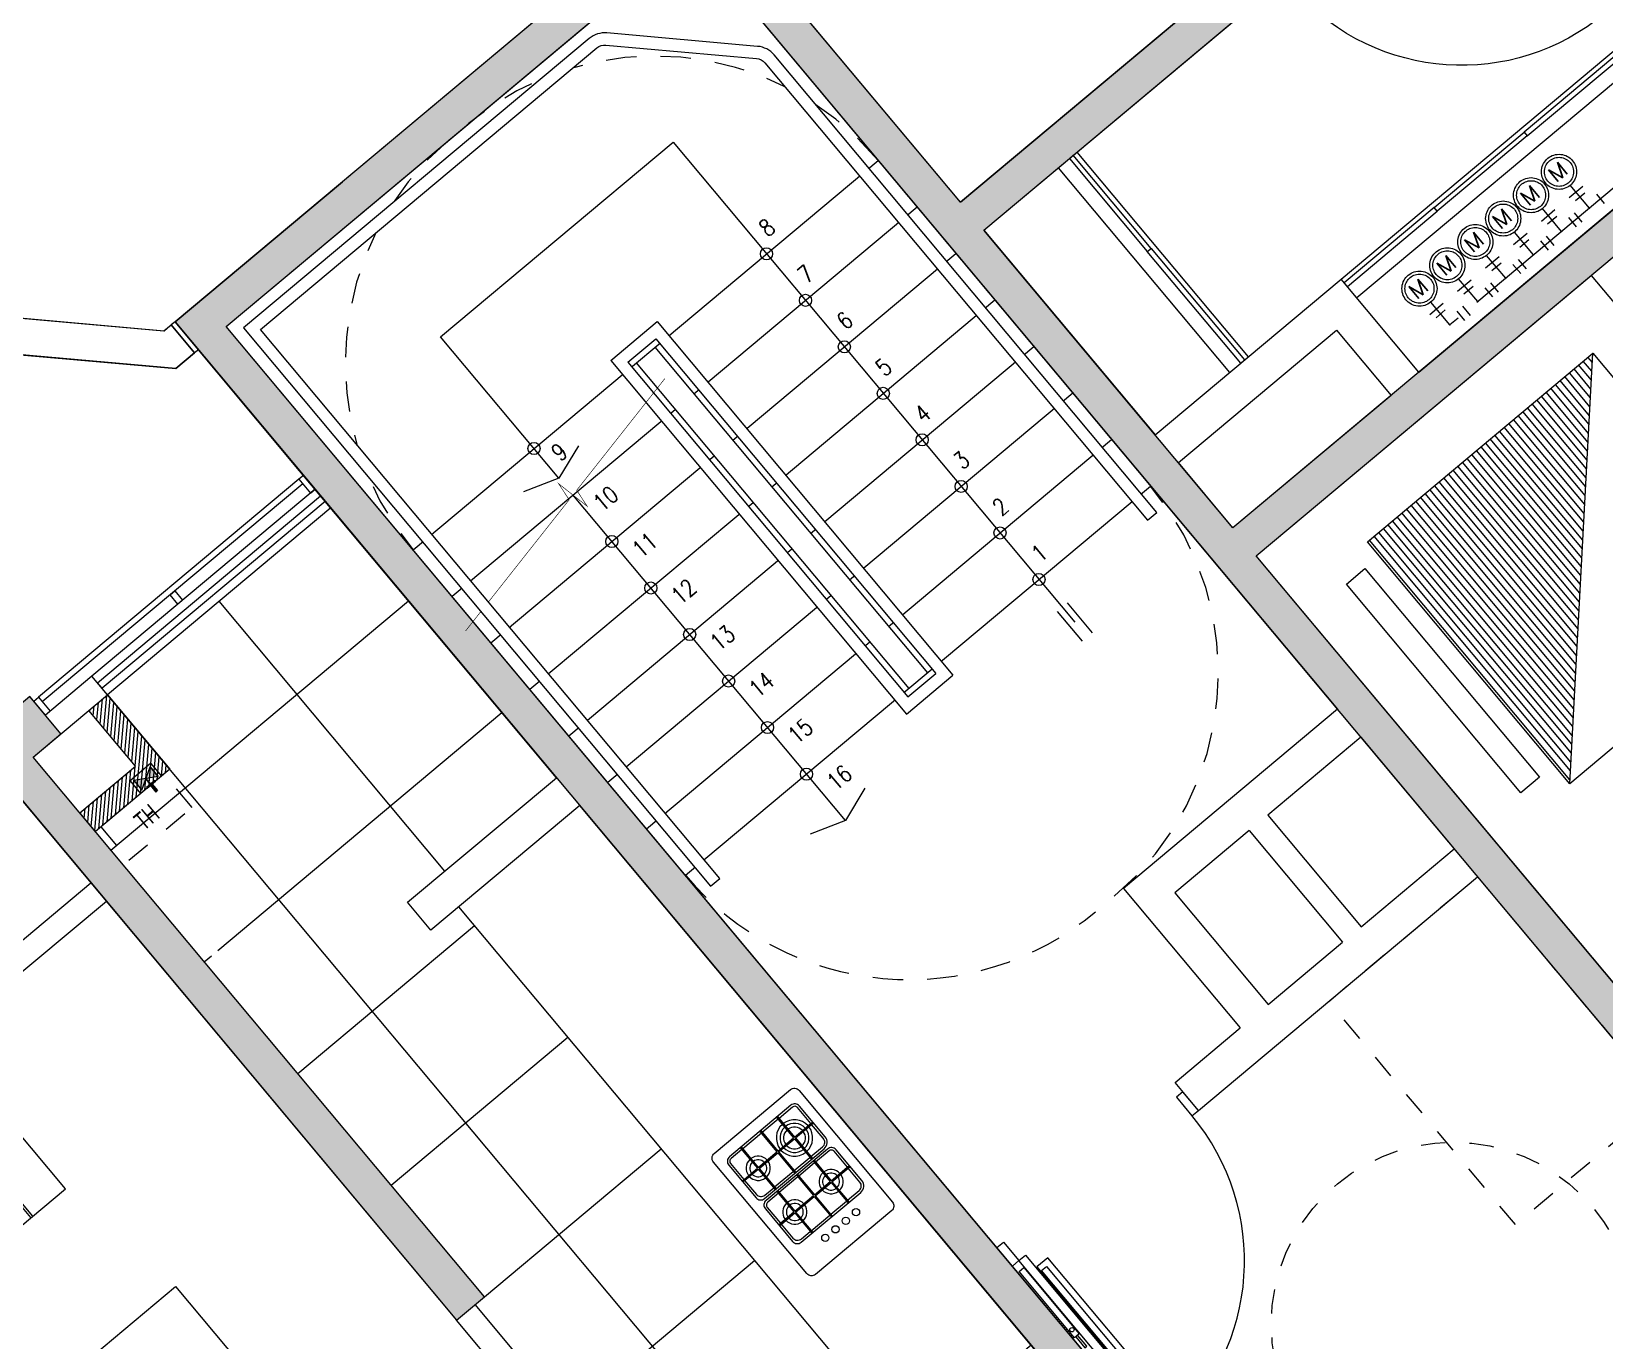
# Model space of a CAD drawing. Header units: millimetres. Extents: x 2471 to 2909, y 1327 to 1568.
# Drawn here: x 2638.73 to 2645.22, y 1362.33 to 1367.72 of the extents above; entities that cross this region are included whole.
import ezdxf
from ezdxf.enums import TextEntityAlignment as Align

# ---------------------------------------------------------------- set-up
doc = ezdxf.new("R2010")
doc.units = ezdxf.units.MM
doc.set_wipeout_variables(frame=1)
for name, pattern in [('AF', [0.95, 0.75, -0.1, 0, -0.1]), ('CONTINUA', [0]), ('HIDDEN', [0.375, 0.25, -0.125]), ('HIDDEN2', [0.1875, 0.125, -0.0625])]:
    doc.linetypes.add(name, pattern=pattern)
doc.layers.get('0').update_dxf_attribs({"color": 251, "lineweight": 9})
for name, color, linetype, lineweight in [('A-BARANDAS', 251, 'Continuous', 13), ('A-LINEAS', 251, 'Continuous', 13), ('A-MOBILIARIO', 251, 'Continuous', 13), ('A-MURO BAJO', 251, 'Continuous', 13), ('A-MUROS', 251, 'Continuous', 13), ('A-PLACAS', 251, 'Continuous', 13), ('A-PROYECCIONES', 251, 'HIDDEN', 13), ('A-PUERTAS', 251, 'Continuous', 13), ('A_50_TextoIndicaciones', 251, 'Continuous', 13), ('ACCESORIOS', 251, 'Continuous', 13), ('AF', 251, 'AF', 13), ('CELOSIA', 251, 'Continuous', 13), ('DLP_EQUIPAMIENTO', 251, 'Continuous', 13), ('FLECHITAS', 251, 'Continuous', 13), ('Gas', 251, 'G_Larga', 13), ('HATCH', 251, 'Continuous', 13), ('XREF_PAISAJISMO_200612$0$A-MURO BAJO', 251, 'Continuous', 13)]:
    doc.layers.add(name, color=color, linetype=linetype, lineweight=lineweight)
doc.styles.add('AREAS', font='ARIALN.TTF', dxfattribs={"width": 0.8})
doc.styles.add('ROMANS', font='romans.shx', dxfattribs={"width": 0.8})
doc.styles.get("Standard").update_dxf_attribs({"font": 'arial.ttf'})
doc.linetypes.add('G_Larga', pattern='A,2,-0.01,["G",Standard,S=0.1,R=0,X=0,Y=-0.05],-0.1', length=2.11)

# ---------------------------------------------------------------- blocks, each defined once
blk = doc.blocks.new('A-COMUN_PISO-1')
at = {"layer": 'A-MUROS', "color": 2}
for p, q in [((-15.4445, 17.5), (-16.9945, 19.05)), ((-17.0566, 18.9), (-15.5066, 17.35)), ((-15.4056, 17.5), (-15.4445, 17.5)), ((-15.4056, 17.35), (-15.4056, 17.5)), ((-15.5066, 17.35), (-15.4056, 17.35))]:
    blk.add_line(p, q, dxfattribs=at)
at = {"layer": 'A-MUROS', "color": 4}
for p, q in [((-15.3856, 17.5), (-15.4056, 17.5)), ((-15.3856, 17.35), (-15.4056, 17.35))]:
    blk.add_line(p, q, dxfattribs=at)
blk = doc.blocks.new('A$Cda3111fd')
at = {"layer": 'XREF_PAISAJISMO_200612$0$A-MURO BAJO', "elevation": 0}
blk.add_lwpolyline([(44.8405, 0.0963), (44.7255, 0), (44.2087, 0.6175), (45.6534, 5.9012), (50.632, 10.0678), (52.8155, 9.8739), (52.8454, 9.8989), (52.9416, 9.7839), (52.8641, 9.719), (50.6807, 9.9129), (45.7857, 5.8164), (44.3741, 0.6536)], close=True, dxfattribs=at)
blk = doc.blocks.new('ESTRUCTURAS_PISO-1')
at = {"layer": 'HATCH'}
h = blk.add_hatch(color=256, dxfattribs=at)
h.dxf.hatch_style = 1
h.paths.add_polyline_path([(0.15, 19.45), (0.15, 14.6), (0, 14.6), (0, 19.45)])
h.paths.add_polyline_path([(0.15, 25.95), (-5.75, 25.95), (-5.75, 24.9), (-5.6, 24.9), (-5.6, 25.8), (0, 25.8), (0, 20.55), (-1.4, 20.55), (-1.4, 20.45), (0, 20.45), (0, 19.5), (1.8, 19.5), (1.8, 20.15), (1.7, 20.15), (1.7, 19.65), (0.15, 19.65)])
h.paths.add_polyline_path([(-2.4, 21.4), (-2.3, 21.4), (-2.3, 23.1), (-5.75, 23.1), (-5.75, 21.8), (-5.65, 21.8), (-5.65, 23), (-2.4, 23)], flags=17)
h.paths.add_polyline_path([(-5.75, 20.45), (-2.3, 20.45), (-2.3, 20.6), (-5.75, 20.6)], flags=17)
h.paths.add_polyline_path([(-6.25, 17.5), (-6.25, 17.75), (-5, 17.75), (-5, 17.5)])
h.paths.add_polyline_path([(1.15, 15.1), (1.05, 15.1), (1.05, 13.1), (0.15, 13.1), (0.15, 13.7), (0, 13.7), (0, 13.025), (0, 12.35), (0.15, 12.35), (0.15, 12.95), (1.05, 12.95), (1.05, 10.95), (1.15, 10.95), (1.15, 12.95), (6.4, 12.95), (6.4, 12.6), (6.55, 12.6), (6.55, 13.025), (6.55, 13.45), (6.4, 13.45), (6.4, 13.1), (1.15, 13.1)])
h.paths.add_polyline_path([(0.15, 6.5), (0.15, 11.45), (0, 11.45), (0, 6.6), (-1.45, 6.6), (-1.45, 7.05), (-4.1, 7.05), (-4.1, 6.9), (-1.6, 6.9), (-1.6, 6.45), (0, 6.45), (0, 1.15), (-0.9, 1.15), (-0.9, 1), (0, 1), (0, 0), (4.6, 0), (4.6, 0.15), (0.15, 0.15), (0.15, 6.35), (1.8, 6.35), (1.8, 6.5)])
h.paths.add_polyline_path([(2.7, 5.55), (6.15, 5.55), (6.15, 5.65), (2.7, 5.65)])
h.paths.add_polyline_path([(2.7, 6.45), (2.8, 6.45), (2.8, 8.15), (6.05, 8.15), (6.05, 6.85), (6.15, 6.85), (6.15, 8.25), (2.7, 8.25)])
h.paths.add_polyline_path([(2.8, 3.05), (6.05, 3.05), (6.05, 4.35), (6.15, 4.35), (6.15, 2.9), (2.7, 2.9), (2.7, 4.75), (2.8, 4.75)])
h.paths.add_polyline_path([(-8.4, 9.4), (-8.4, 9.3), (-6.65, 9.3), (-6.65, 8.4), (-7.25, 8.4), (-7.25, 8.25), (-6.5, 8.25), (-6.5, 15.55), (-4, 15.55), (-4, 8.25), (-1.9, 8.25), (-1.9, 8.4), (-3.85, 8.4), (-3.85, 12.1), (-1.2, 12.1), (-1.2, 12.25), (-3.85, 12.25), (-3.85, 13.85), (-1.2, 13.85), (-1.2, 14), (-3.85, 14), (-3.85, 15.7), (-6.65, 15.7), (-6.65, 9.4)])
h.paths.add_polyline_path([(-10.9, 0.4), (-10.75, 0.4), (-10.75, 3.5), (-10.6, 3.5), (-10.6, 0.2), (-10.9, 0.2)])
h.paths.add_polyline_path([(-6.15, 5.25), (-6.3, 5.25), (-6.3, 6.9), (-11.1, 6.9), (-11.1, 7.05), (-4.75, 7.05), (-4.75, 6.9), (-6.15, 6.9)])
h.paths.add_polyline_path([(-12, 6.9), (-12.6, 6.9), (-12.6, 6), (-10.6, 6), (-10.6, 5.9), (-12.6, 5.9), (-12.6, 0.4), (-12.45, 0.4), (-12.45, 0.2), (-12.6, 0.2), (-12.75, 0.2), (-12.75, 6.9), (-14.95, 6.9), (-14.95, 7.05), (-12.6, 7.05), (-12, 7.05)])
h.paths.add_polyline_path([(-6.2, 4.25), (-7.8, 4.25), (-7.8, 0.8), (-6.6, 0.8), (-6.6, 0.7), (-7.9, 0.7), (-7.9, 4.35), (-6.2, 4.35)])
h.paths.add_polyline_path([(-5.3, 4.35), (-5.3, 0.7), (-5.4, 0.7), (-5.4, 4.35)])
h.paths.add_polyline_path([(-2.8, 4.25), (-4.5, 4.25), (-4.5, 4.35), (-2.7, 4.35), (-2.7, 0.7), (-4.1, 0.7), (-4.1, 0.8), (-2.8, 0.8)])
h.paths.add_polyline_path([(-8.1, 14.9), (-8.4, 14.9), (-8.4, 11.8), (-8.25, 11.8), (-8.25, 14.7), (-8.1, 14.7)])
h.paths.add_polyline_path([(-16.3, 11.05), (-14.6, 11.05), (-14.6, 10.95), (-16.4, 10.95), (-16.4, 14.4), (-15, 14.4), (-15, 14.3), (-16.3, 14.3)])
h.paths.add_polyline_path([(-12.8, 10.05), (-12.8, 8.4), (-8.15, 8.4), (-8.15, 8.25), (-14.35, 8.25), (-14.35, 8.4), (-12.95, 8.4), (-12.95, 10.05)])
h.paths.add_polyline_path([(-13.7, 10.95), (-13.7, 14.4), (-13.8, 14.4), (-13.8, 10.95)])
h.paths.add_polyline_path([(-19.1, 8.4), (-19.1, 13.15), (-18.2, 13.15), (-18.2, 13.3), (-19.25, 13.3), (-19.25, 8.25), (-15, 8.25), (-15, 8.4)])
h.paths.add_polyline_path([(-11.2, 11.05), (-11.2, 14.3), (-12.45, 14.3), (-12.45, 14.4), (-11.1, 14.4), (-11.1, 10.95), (-12.9, 10.95), (-12.9, 11.05)])
h.paths.add_polyline_path([(-19.1, 0.85), (-17.8, 0.85), (-17.8, 0.7), (-19.25, 0.7), (-19.25, 7.05), (-17.65, 7.05), (-17.65, 6.9), (-19.1, 6.9), (-19.1, 4.6), (-16.9, 4.6), (-16.9, 4.5), (-19.1, 4.5)])
h.paths.add_polyline_path([(-16, 0.7), (-15.85, 0.7), (-15.85, 4.5), (-16, 4.5)])
h.paths.add_polyline_path([(-23.7117, 4.695), (-26.8328, 2.5272), (-26.7757, 2.4451), (-23.6547, 4.6128)])
h.paths.add_polyline_path([(-26.5244, 11.8122), (-27.6653, 13.4548), (-27.5421, 13.5404), (-26.4012, 11.8978), (-25.7851, 12.3256), (-25.3573, 11.7096), (-25.4805, 11.6241), (-25.8228, 12.1169), (-26.562, 11.6034), (-25.4211, 9.9608), (-25.5032, 9.9037), (-26.6441, 11.5464), (-30.8739, 8.6085), (-30.6743, 8.321), (-30.7975, 8.2355), (-31.2824, 8.9336), (-31.1592, 9.0192), (-30.9595, 8.7317)])
h.paths.add_polyline_path([(-22.35, 2.3), (-22.95, 2.3), (-22.95, 2.3712), (-23.7733, 3.5565), (-23.1983, 3.9558), (-23.1413, 3.8737), (-23.6341, 3.5314), (-22.8483, 2.4), (-22.25, 2.4), (-22.25, 0.2), (-22.95, 0.2), (-22.95, 0.3), (-22.35, 0.3)])
h.paths.add_polyline_path([(-25.968, 1.5451), (-26.0912, 1.4595), (-25.2164, 0.2), (-24.15, 0.2), (-24.15, 0.35), (-25.1379, 0.35)])
h.paths.add_polyline_path([(-24.2502, 5.295), (-25.22, 6.6912), (-28.1768, 4.6376), (-27.4352, 3.5699), (-27.5173, 3.5128), (-28.316, 4.6627), (-25.1949, 6.8304), (-24.1681, 5.352)])
h.paths.add_polyline_path([(-19.4, 0.7), (-20.45, 0.7), (-20.45, 0.85), (-19.55, 0.85), (-19.55, 6.9), (-20.8, 6.9), (-20.8, 7.05), (-19.4, 7.05)])
h.paths.add_polyline_path([(-24.9671, 10.8849), (-23.1416, 8.2566), (-24.4558, 7.3438), (-24.3987, 7.2617), (-23.2488, 8.0604), (-22.4428, 6.9), (-21.2, 6.9), (-21.2, 7.05), (-22.3644, 7.05), (-23.0971, 8.1049), (-22.9328, 8.219), (-24.8439, 10.9704)])
h.paths.add_polyline_path([(-29.6365, 12.0857), (-29.5509, 11.9625), (-32.0149, 10.2512), (-31.9293, 10.128), (-32.1346, 9.9854), (-32.3058, 10.2318)])
h.paths.add_polyline_path([(-36.7796, 20.0913), (-32.9194, 22.7724), (-33.0049, 22.8956), (-36.9884, 20.1289), (-36.3894, 19.2665), (-36.2662, 19.3521)])
h.paths.add_polyline_path([(-33.4575, 18.9895), (-32.4877, 17.5933), (-32.4056, 17.6503), (-33.4324, 19.1287), (-36.4303, 17.0465), (-35.6316, 15.8967), (-35.5495, 15.9537), (-36.2911, 17.0214)])
h.paths.add_polyline_path([(-31.9492, 16.9933), (-34.9471, 14.9111), (-34.89, 14.8289), (-31.8922, 16.9111)])
h.paths.add_polyline_path([(-33.4103, 12.8737), (-34.1233, 13.9004), (-34.2055, 13.8434), (-33.4354, 12.7346), (-30.4375, 14.8167), (-31.4358, 16.2541), (-31.518, 16.197), (-30.5767, 14.8418)])
h.paths.add_polyline_path([(-26.3945, 13.7287), (-26.5177, 13.6432), (-29.2559, 17.5855), (-29.1327, 17.6711)])
h.paths.add_polyline_path([(6.4, 14.95), (3.55, 14.95), (3.55, 15.1), (6.65, 15.1), (6.65, 14.8), (6.4, 14.8)])
h.paths.add_polyline_path([(2.7, 20.4), (6.15, 20.4), (6.15, 20.5), (2.7, 20.5)])
h.paths.add_polyline_path([(6.15, 17.8), (6.15, 19.2), (6.05, 19.2), (6.05, 17.9), (2.8, 17.9), (2.8, 19.6), (2.7, 19.6), (2.7, 17.8)])
h.paths.add_polyline_path([(5.05, 25.95), (0.2, 25.95), (0.2, 25.8), (4.9, 25.8), (4.9, 24.9), (5.05, 24.9)])
h.paths.add_polyline_path([(2.7, 23.1), (2.7, 21.3), (2.8, 21.3), (2.8, 23), (6.05, 23), (6.05, 21.7), (6.15, 21.7), (6.15, 23.1)])
h.paths.add_polyline_path([(-23.7523, 12.6418), (-22.0124, 10.1367), (-22.5463, 9.7659), (-22.6318, 9.8892), (-22.2212, 10.1744), (-23.8755, 12.5562), (-24.2862, 12.271), (-25.7123, 14.3243), (-25.5891, 14.4099), (-24.2485, 12.4797), (-23.2219, 13.1928), (-24.5054, 15.0408), (-24.9161, 14.7556), (-24.9731, 14.8377), (-24.4393, 15.2085), (-23.0987, 13.2784), (-18.7867, 16.2733), (-18.8723, 16.3965), (-18.708, 16.5106), (-18.5369, 16.2642)])
h.paths.add_polyline_path([(-20.0417, 18.0802), (-19.9562, 17.957), (-19.7919, 18.0711), (-19.963, 18.3175), (-22.4681, 16.5776), (-22.3825, 16.4544)])
h.paths.add_polyline_path([(-29.1612, 17.7122), (-30.6396, 16.6853), (-30.7252, 16.8085), (-29.37, 17.7498), (-32.9639, 22.9242), (-27.5431, 26.6892), (-26.8015, 25.6215), (-26.9247, 25.5359), (-27.5807, 26.4804), (-32.7551, 22.8865), (-29.8457, 18.6978), (-28.4906, 19.639), (-28.4335, 19.5569), (-29.7887, 18.6156)])
h.paths.add_polyline_path([(-27.4947, 19.7828), (-27.4376, 19.7007), (-24.5219, 21.7258), (-24.579, 21.808)])
h.paths.add_polyline_path([(-27.8689, 20.4969), (-27.951, 20.4399), (-28.9779, 21.9183), (-25.7747, 24.1431), (-25.7176, 24.0609), (-26.0051, 23.8613), (-25.2635, 22.7936), (-25.3456, 22.7365), (-26.0872, 23.8042), (-28.8387, 21.8932)])
h.paths.add_polyline_path([(-26.9812, 19.0436), (-26.0115, 17.6474), (-23.0958, 19.6725), (-23.8374, 20.7402), (-23.9195, 20.6832), (-23.2349, 19.6976), (-25.9864, 17.7866), (-26.8991, 19.1007)])
h.paths.add_polyline_path([(6.4, 11.25), (6.4, 11.1), (3.55, 11.1), (3.55, 10.95), (6.65, 10.95), (6.65, 11.25)])
edge = h.paths.add_edge_path()
edge.add_line((-29.9383, 6.8232), (-27.4744, 8.5346))
edge.add_line((-27.4744, 8.5346), (-27.5599, 8.6578))
edge.add_line((-27.5599, 8.6578), (-29.8186, 7.089))
edge.add_line((-29.8186, 7.089), (-29.9041, 7.2122))
edge.add_line((-29.9041, 7.2122), (-30.1095, 7.0696))
edge.add_line((-30.1095, 7.0696), (-29.9383, 6.8232))
edge = h.paths.add_edge_path(flags=17)
edge.add_line((-6.65, 15.7), (-6.25, 15.7))
h.paths.add_polyline_path([(-1.45, 15.4), (-1.45, 16.25), (-1.2, 16.25), (-1.2, 15.4)])
h.paths.add_polyline_path([(-2.6, 17.5), (-2.6, 17.75), (-1.5, 17.75), (-1.5, 17.5)])
h.paths.add_polyline_path([(-17.35, 7.05), (-15.85, 7.05), (-15.85, 6.9), (-17.35, 6.9)])
at = {"layer": 'A-PLACAS'}
blk.add_line((-6.65, 15.7, 0), (-6.25, 15.7, 0), dxfattribs=at)
at = {"layer": 'A-PLACAS', "elevation": 0}
for points in [[(-8.4, 9.4), (-8.4, 9.3), (-6.65, 9.3), (-6.65, 8.4), (-7.25, 8.4), (-7.25, 8.25), (-6.5, 8.25), (-6.5, 15.55), (-4, 15.55), (-4, 8.25), (-1.9, 8.25), (-1.9, 8.4), (-3.85, 8.4), (-3.85, 12.1), (-1.2, 12.1), (-1.2, 12.25), (-3.85, 12.25), (-3.85, 13.85), (-1.2, 13.85), (-1.2, 14), (-3.85, 14), (-3.85, 15.7), (-6.65, 15.7), (-6.65, 9.4)], [(-8.1, 14.9), (-8.4, 14.9), (-8.4, 11.8), (-8.25, 11.8), (-8.25, 14.7), (-8.1, 14.7)]]:
    blk.add_lwpolyline(points, close=True, dxfattribs=at)
blk = doc.blocks.new('teeagua')
at = {"layer": 'ACCESORIOS', "ltscale": 10}
for p, q in [((-0.0598, -0.0252), (-0.0598, 0.0247)), ((0.0252, 0.0598), (-0.0247, 0.0598)), ((0.0598, -0.0252), (0.0598, 0.0247))]:
    blk.add_line(p, q, dxfattribs=at)
at = {"layer": 'ACCESORIOS'}
blk.add_point((0, 0), dxfattribs=at)
blk = doc.blocks.new('A$C413A4D4B')
at = {"layer": 'A-PUERTAS'}
for p, q in [((0.038, 0.0762), (0.038, 0.9962)), ((0.038, 0.9962), (0.073, 0.9962)), ((0.073, 0.9962), (0.073, 0.0762)), ((0.038, 0.0762), (0.073, 0.0762))]:
    blk.add_line(p, q, dxfattribs=at)
at = {"layer": 'A-PUERTAS', "linetype": 'Continuous'}
for p, q in [((0, 0), (0, 0.0762)), ((0, 0.0762), (0.028, 0.0762)), ((0.028, 0.0762), (0.028, 0.0382)), ((1, 0.0762), (0.972, 0.0762)), ((0.972, 0.0762), (0.972, 0.0382)), ((1, 0), (1, 0.0762)), ((0, 0), (0.038, 0)), ((0.028, 0.0382), (0.038, 0.0382)), ((0.038, 0.0382), (0.038, 0)), ((0.962, 0.0382), (0.962, 0)), ((0.972, 0.0382), (0.962, 0.0382)), ((1, 0), (0.962, 0))]:
    blk.add_line(p, q, dxfattribs=at)
at = {"layer": 'A-PUERTAS', "color": 7, "linetype": 'Continuous'}
blk.add_arc((0.038, 0.0762), 0.92, 0, 87.81974, dxfattribs=at)
blk = doc.blocks.new('ASCENSOR_01')
h = blk.add_hatch()
h.set_pattern_fill('_U', color=256, scale=0.025, angle=450, style=0, pattern_type=0)
h.set_pattern_definition([(90, (1.21241, -1e-07), (-0.025, -4e-11), [])])
edge = h.paths.add_edge_path()
edge.add_line((1.2124, 1.3), (0, 0))
edge.add_line((0, 0), (1.2124, 0))
edge.add_line((1.2124, 0), (1.2124, 1.3))
at = {"layer": 'A-LINEAS', "color": 4}
blk.add_line((1.2124, 1.3, -0.0349), (0, 0), dxfattribs=at)
for points in [[(0, 0), (0, 1.3), (1.2124, 1.3), (1.2124, 0)], [(1.2904, 0.0781), (1.2904, 1.1996), (1.3907, 1.1996), (1.3907, 0.0781)]]:
    blk.add_lwpolyline(points, close=True, dxfattribs=at)
blk = doc.blocks.new('PUERTABARRA')
at = {"layer": 'A-PUERTAS'}
for points in [[(-0.05, 0), (0.05, 0), (0.05, -0.035), (-0.05, -0.035)], [(-0.98, -0.035), (-0.05, -0.035), (-0.05, -0.07), (-0.98, -0.07)], [(-0.05, -1), (0.05, -1), (0.05, -0.965), (-0.05, -0.965)]]:
    blk.add_lwpolyline(points, close=True, dxfattribs=at)
at = {"layer": 'FLECHITAS'}
for points in [[(-0.5002, -0.0233), (-0.441, -0.0233), (-0.441, -0.0131), (-0.5002, -0.0131)], [(-0.0845, -0.0327), (-0.4406, -0.0327), (-0.4406, -0.0066), (-0.0845, -0.0066)], [(-0.8851, -0.134), (-0.117, -0.134), (-0.117, -0.0756), (-0.8851, -0.0756)], [(-0.1413, -0.1072), (-0.8584, -0.1072), (-0.8584, -0.0805), (-0.1413, -0.0805)]]:
    blk.add_lwpolyline(points, close=True, dxfattribs=at)
blk.add_circle((-0.4086, -0.0197), 0.0089, dxfattribs=at)
blk.add_arc((-0.0496, -0.0339), 0.9311, 182.22243, 270.0538, dxfattribs=at)
blk = doc.blocks.new('A$C22310A6C')
blk.add_wipeout([(0.0073, 0.4527), (0.0103, 0.4552), (0.0146, 0.4577), (0.022, 0.4598), (0.0299, 0.46), (0.625, 0.46), (0.6347, 0.458), (0.6427, 0.4527), (0.6427, 0.4527), (0.6464, 0.4478), (0.6484, 0.4437), (0.65, 0.4388), (0.65, 0.025), (0.6498, 0.0222), (0.6496, 0.0203), (0.6493, 0.019), (0.6488, 0.0173), (0.6484, 0.0163), (0.6481, 0.0153), (0.6475, 0.0141), (0.6466, 0.0125), (0.6462, 0.0117), (0.6456, 0.0109), (0.6449, 0.0099), (0.6435, 0.0082), (0.6427, 0.0073), (0.6415, 0.0062), (0.6402, 0.0051), (0.6392, 0.0044), (0.6377, 0.0035), (0.6361, 0.0026), (0.6343, 0.0018), (0.6288, 0.0003), (0.625, 0), (0.025, 0), (0.022, 0.0002), (0.0189, 0.0007), (0.0168, 0.0014), (0.0146, 0.0023), (0.0134, 0.0029), (0.0117, 0.0038), (0.0095, 0.0054), (0.0073, 0.0073), (0.0062, 0.0085), (0.0046, 0.0105), (0.0027, 0.0136), (0.0013, 0.0169), (0.0007, 0.0189), (0, 0.0242), (0, 0.0271), (0, 0.435), (0.0005, 0.4398), (0.0022, 0.4452), (0.0038, 0.4482), (0.0051, 0.4502)])
at = {"lineweight": 5}
for points in [[(0.625, 0), (0.025, 0, -0.414214), (0, 0.025), (0, 0.435, -0.414214), (0.025, 0.46), (0.625, 0.46, -0.414214), (0.65, 0.435), (0.65, 0.025, -0.414214)], [(0.1743, 0.04), (0.3393, 0.04, 0.414214), (0.3643, 0.065), (0.3643, 0.395, 0.414214), (0.3393, 0.42), (0.1643, 0.42, 0.414214), (0.1393, 0.395), (0.1393, 0.075, 0.414214)], [(0.4093, 0.04), (0.5743, 0.04, 0.414214), (0.5993, 0.065), (0.5993, 0.395, 0.414214), (0.5743, 0.42), (0.3993, 0.42, 0.414214), (0.3743, 0.395), (0.3743, 0.075, 0.414214)]]:
    blk.add_lwpolyline(points, format="xyb", close=True, dxfattribs=at)
for points in [[(0.2493, 0.41), (0.1743, 0.41, 0.414214), (0.1493, 0.385), (0.1493, 0.3375)], [(0.3543, 0.3375), (0.3543, 0.395, 0.414214), (0.3393, 0.41), (0.2543, 0.41)], [(0.4843, 0.41), (0.4093, 0.41, 0.414214), (0.3843, 0.385), (0.3843, 0.3375)], [(0.5893, 0.3375), (0.5893, 0.395, 0.414214), (0.5743, 0.41), (0.4893, 0.41)], [(0.1493, 0.1375), (0.1493, 0.075, 0.414214), (0.1743, 0.05), (0.2493, 0.05)], [(0.2543, 0.05), (0.3393, 0.05, 0.414214), (0.3543, 0.065), (0.3543, 0.1375)], [(0.3843, 0.1375), (0.3843, 0.075, 0.414214), (0.4093, 0.05), (0.4843, 0.05)], [(0.4893, 0.05), (0.5743, 0.05, 0.414214), (0.5893, 0.065), (0.5893, 0.1375)]]:
    blk.add_lwpolyline(points, format="xyb", dxfattribs=at)
for points in [[(0.2493, 0.41), (0.1743, 0.41)], [(0.2493, 0.42), (0.2493, 0.3375)], [(0.2543, 0.42), (0.2543, 0.3375)], [(0.4843, 0.41), (0.4093, 0.41)], [(0.4843, 0.42), (0.4843, 0.3375)], [(0.4893, 0.42), (0.4893, 0.3375)], [(0.2493, 0.3375), (0.1393, 0.3375)], [(0.2493, 0.3325), (0.1393, 0.3325)], [(0.1493, 0.3325), (0.1493, 0.2325)], [(0.2493, 0.3325), (0.2493, 0.2325)], [(0.3643, 0.3375), (0.2543, 0.3375)], [(0.2543, 0.3325), (0.2543, 0.2325)], [(0.3643, 0.3325), (0.2543, 0.3325)], [(0.3543, 0.2325), (0.3543, 0.3325)], [(0.4843, 0.3375), (0.3743, 0.3375)], [(0.4843, 0.3325), (0.3743, 0.3325)], [(0.3843, 0.3325), (0.3843, 0.2325)], [(0.4843, 0.3325), (0.4843, 0.2325)], [(0.5993, 0.3375), (0.4893, 0.3375)], [(0.4893, 0.3325), (0.4893, 0.2325)], [(0.5993, 0.3325), (0.4893, 0.3325)], [(0.5893, 0.2325), (0.5893, 0.3325)], [(0.2493, 0.2325), (0.1393, 0.2325)], [(0.2493, 0.2275), (0.1393, 0.2275)], [(0.1493, 0.2275), (0.1493, 0.1425)], [(0.2493, 0.2275), (0.2493, 0.1425)], [(0.3643, 0.2325), (0.2543, 0.2325)], [(0.2543, 0.2275), (0.2543, 0.1425)], [(0.3643, 0.2275), (0.2543, 0.2275)], [(0.3543, 0.1425), (0.3543, 0.2275)], [(0.4843, 0.2325), (0.3743, 0.2325)], [(0.4843, 0.2275), (0.3743, 0.2275)], [(0.3843, 0.2275), (0.3843, 0.1425)], [(0.4843, 0.2275), (0.4843, 0.1425)], [(0.5993, 0.2325), (0.4893, 0.2325)], [(0.4893, 0.2275), (0.4893, 0.1425)], [(0.5993, 0.2275), (0.4893, 0.2275)], [(0.5893, 0.1425), (0.5893, 0.2275)], [(0.2493, 0.1425), (0.1393, 0.1425)], [(0.2493, 0.1375), (0.1393, 0.1375)], [(0.2493, 0.1375), (0.2493, 0.1275)], [(0.2493, 0.1375), (0.2493, 0.04)], [(0.3643, 0.1425), (0.2543, 0.1425)], [(0.2543, 0.1375), (0.2543, 0.1275)], [(0.2543, 0.1375), (0.2543, 0.04)], [(0.3643, 0.1375), (0.2543, 0.1375)], [(0.4843, 0.1425), (0.3743, 0.1425)], [(0.4843, 0.1375), (0.3743, 0.1375)], [(0.4843, 0.1375), (0.4843, 0.1275)], [(0.4843, 0.1375), (0.4843, 0.04)], [(0.5993, 0.1425), (0.4893, 0.1425)], [(0.4893, 0.1375), (0.4893, 0.1275)], [(0.4893, 0.1375), (0.4893, 0.04)], [(0.5993, 0.1375), (0.4893, 0.1375)]]:
    blk.add_lwpolyline(points, dxfattribs=at)
for centre in [(0.0892, 0.3071), (0.0892, 0.2521), (0.0892, 0.1971), (0.0892, 0.1421)]:
    blk.add_circle(centre, 0.015, dxfattribs=at)
for centre, radius, start, end in [((0.2518, 0.335), 0.05, 92.86598, 177.13402), ((0.2518, 0.335), 0.05, 182.86598, 267.13402), ((0.2518, 0.335), 0.035, 94.09604, 175.90396), ((0.2518, 0.335), 0.035, 184.09604, 265.90396), ((0.2518, 0.335), 0.05, 2.86598, 87.13402), ((0.2518, 0.335), 0.035, 4.09604, 85.90396), ((0.2518, 0.335), 0.05, 272.86598, 357.13402), ((0.2518, 0.335), 0.035, 274.09604, 355.90396), ((0.4868, 0.335), 0.05, 92.86598, 177.13402), ((0.4868, 0.335), 0.05, 182.86598, 267.13402), ((0.4868, 0.335), 0.035, 94.09604, 175.90396), ((0.4868, 0.335), 0.035, 184.09604, 265.90396), ((0.4868, 0.335), 0.05, 2.86598, 87.13402), ((0.4868, 0.335), 0.035, 4.09604, 85.90396), ((0.4868, 0.335), 0.05, 272.86598, 357.13402), ((0.4868, 0.335), 0.035, 274.09604, 355.90396), ((0.4868, 0.14), 0.075, 91.91021, 178.08979), ((0.4868, 0.14), 0.06, 92.38802, 177.61198), ((0.4868, 0.14), 0.075, 1.91021, 88.08979), ((0.4868, 0.14), 0.06, 2.38802, 87.61198), ((0.2518, 0.14), 0.05, 92.86598, 177.13402), ((0.2518, 0.14), 0.05, 182.86598, 267.13402), ((0.2518, 0.14), 0.035, 94.09604, 175.90396), ((0.2518, 0.14), 0.035, 184.09604, 265.90396), ((0.2518, 0.14), 0.05, 2.86598, 87.13402), ((0.2518, 0.14), 0.035, 4.09604, 85.90396), ((0.2518, 0.14), 0.05, 272.86598, 357.13402), ((0.2518, 0.14), 0.035, 274.09604, 355.90396), ((0.4868, 0.14), 0.075, 181.91021, 268.08979), ((0.4868, 0.14), 0.06, 182.38802, 267.61198), ((0.4868, 0.14), 0.045, 93.18474, 176.81526), ((0.4868, 0.14), 0.045, 183.18474, 266.81526), ((0.4868, 0.14), 0.045, 3.18474, 86.81526), ((0.4868, 0.14), 0.075, 271.91021, 358.08979), ((0.4868, 0.14), 0.06, 272.38802, 357.61198), ((0.4868, 0.14), 0.045, 273.18474, 356.81526)]:
    blk.add_arc(centre, radius, start, end, dxfattribs=at)
blk = doc.blocks.new('TERMA_SOLE-10L')
at = {"layer": 'DLP_EQUIPAMIENTO', "color": 2, "linetype": 'HIDDEN2', "ltscale": 0.3}
blk.add_lwpolyline([(-0.17, 0), (-0.17, -0.18), (0.17, -0.18), (0.17, 0)], close=True, dxfattribs=at)
at = {"layer": 'A_50_TextoIndicaciones', "style": 'AREAS', "width": 0.8}
blk.add_text('TH', height=0.07528, dxfattribs=at).set_placement((0, -0.09, 0), align=Align.MIDDLE_CENTER)
blk = doc.blocks.new('A$C2A08204E')
for p, q in [((0, 0), (0, 1.76)), ((0, 1.76), (2.575, 1.76)), ((2.575, 1.76), (2.575, 1.01)), ((0.175, 0.175), (0.175, 1.585)), ((0.175, 1.585), (2.4, 1.585)), ((0.185, 1.575), (0.75, 1.575)), ((0.185, 1.01), (0.185, 1.575)), ((0.75, 1.01), (0.75, 1.575)), ((0.76, 1.575), (1.565, 1.575)), ((0.76, 1.01), (0.76, 1.575)), ((1.565, 1.575), (1.565, 1.01)), ((1.585, 1.575), (2.39, 1.575)), ((1.585, 1.01), (1.585, 1.575)), ((2.39, 1.575), (2.39, 1.01)), ((2.4, 1.01), (2.4, 1.585)), ((0.185, 1.01), (0.75, 1.01)), ((0.185, 0.185), (0.185, 1)), ((0.75, 1), (0.185, 1)), ((0.75, 1), (0.75, 0)), ((2.575, 1.01), (0.76, 1.01)), ((0.75, 0.175), (0.175, 0.175)), ((0.75, 0.185), (0.185, 0.185)), ((0.75, 0), (0, 0))]:
    blk.add_line(p, q)
blk = doc.blocks.new('A$C63D03590')
at = {"layer": 'Gas', "linetype": 'Continuous', "lineweight": 0, "true_color": 0xa87e00}
for points in [[(0.007, -0.059), (0.007, 0), (-0.008, 0), (-0.008, -0.059)], [(0.073, -0.073), (0.073, -0.157), (-0.073, -0.073), (-0.073, -0.157)], [(0.037, -0.059), (-0.038, -0.059), (-0.038, -0.066), (0.037, -0.066)]]:
    blk.add_hatch(color=44, dxfattribs=at).paths.add_polyline_path(points)
at = {"color": 44, "true_color": 0xa87e00}
for p, q in [((0.007, 0), (-0.008, 0)), ((-0.008, -0.059), (-0.008, 0)), ((0.007, -0.059), (0.007, 0)), ((-0.073, -0.073), (-0.073, -0.157)), ((0.073, -0.073), (-0.073, -0.157)), ((-0.073, -0.073), (0.073, -0.157)), ((-0.038, -0.059), (0.037, -0.059)), ((-0.038, -0.066), (-0.038, -0.059)), ((-0.038, -0.066), (0.037, -0.066)), ((0, -0.115), (0, -0.066)), ((0.037, -0.066), (0.037, -0.059)), ((0.073, -0.157), (0.073, -0.073))]:
    blk.add_line(p, q, dxfattribs=at)
at = {"color": 44, "linetype": 'CONTINUA', "lineweight": 30, "ltscale": 10, "true_color": 0xa87e00}
blk.add_line((0, -0.115), (0, -0.066), dxfattribs=at)
at = {"color": 44, "linetype": 'CONTINUA', "lineweight": 20, "ltscale": 10, "true_color": 0xa87e00}
for points in [[(-0.038, -0.059), (-0.038, -0.066), (0.037, -0.066), (0.037, -0.059), (0.007, -0.059), (0.007, 0), (-0.008, 0), (-0.008, -0.059), (-0.038, -0.059)], [(-0.073, -0.073), (0.073, -0.157), (0.073, -0.073), (-0.073, -0.157), (-0.073, -0.073)]]:
    blk.add_lwpolyline(points, dxfattribs=at)
at = {"color": 44, "linetype": 'CONTINUA', "lineweight": 20, "true_color": 0xa87e00}
blk.add_lwpolyline([(0.037, -0.059), (-0.038, -0.059), (-0.038, -0.066), (0.037, -0.066)], close=True, dxfattribs=at)

msp = doc.modelspace()

# ---------------------------------------------------------------- hatches: boundary and pattern name
at = {"layer": 'HATCH'}
h = msp.add_hatch(dxfattribs=at)
h.set_pattern_fill('ANSI31', color=256, scale=0.005, angle=39.92554)
h.set_pattern_definition([(84.92553827, (-1029.022964, -2781.069137), (-0.01581277935, 0.00140414892), [])])
h.paths.add_polyline_path([(2638.9291, 1364.5026), (2639.1592, 1364.6951), (2638.9666, 1364.9252), (2639.0433, 1364.9894), (2639.3, 1364.6826), (2638.9933, 1364.4259)])

# ---------------------------------------------------------------- linework, layer by layer
at = {"color": 4, "elevation": 0}
for points in [[(2640.9848, 1366.0154), (2640.9044, 1365.8818), (2640.7587, 1365.8262)], [(2642.9583, 1365.3329), (2643.0614, 1365.2097)], [(2642.9999, 1365.3677), (2643.103, 1365.2445)], [(2642.1657, 1364.6044), (2642.0853, 1364.4708), (2641.9396, 1364.4152)]]:
    msp.add_lwpolyline(points, dxfattribs=at)
at = {"elevation": 0}
msp.add_lwpolyline([(2639.1812, 1364.5831), (2639.1362, 1364.6368), (2639.2206, 1364.7074), (2639.2655, 1364.6537)], close=True, dxfattribs=at)
for centre in [(2641.7603, 1366.8068, 0), (2641.9207, 1366.615, 0), (2640.8017, 1366.0045, 0), (2642.723, 1365.6564, 0), (2642.8834, 1365.4647, 0), (2641.9249, 1364.6625, 0)]:
    msp.add_circle(centre, 0.025)
at = {"layer": 'A-BARANDAS', "elevation": 0}
msp.add_lwpolyline([(2641.7915, 1367.6265), (2641.7915, 1367.6265)], dxfattribs=at)
at = {"layer": 'A-MOBILIARIO', "elevation": 0}
msp.add_lwpolyline([(2639.5821, 1361.4631), (2638.9403, 1362.2299), (2639.3237, 1362.5508), (2639.9655, 1361.784)], close=True, dxfattribs=at)
at = {"layer": 'A-MURO BAJO', "color": 4}
for p, q in [((2644.1292, 1366.7029, 0), (2645.2795, 1367.6656, 0)), ((2644.1934, 1366.6262, 0), (2645.3437, 1367.5889, 0)), ((2643.0398, 1367.2256, 0), (2643.7458, 1366.382, 0)), ((2642.9631, 1367.1614, 0), (2643.6691, 1366.3178, 0)), ((2636.904, 1362.4818, 0), (2638.9745, 1364.2146, 0)), ((2639.0387, 1364.1379, 0), (2636.9681, 1362.4051, 0))]:
    msp.add_line(p, q, dxfattribs=at)
at = {"layer": 'A-MURO BAJO'}
for p, q in [((2640.3032, 1365.5874, 0), (2642.2204, 1367.1919, 0)), ((2641.4606, 1366.23, 0), (2642.3809, 1367.0001, 0)), ((2641.6211, 1366.0383, 0), (2642.5413, 1366.8084, 0)), ((2641.7815, 1365.8465, 0), (2642.7018, 1366.6167, 0)), ((2641.942, 1365.6548, 0), (2642.8622, 1366.425, 0)), ((2642.1024, 1365.4631, 0), (2643.0227, 1366.2333, 0)), ((2640.4637, 1365.3957, 0), (2641.3839, 1366.1658, 0)), ((2642.2629, 1365.2714, 0), (2643.1831, 1366.0415, 0)), ((2640.6241, 1365.2039, 0), (2641.5444, 1365.9741, 0)), ((2641.4264, 1364.2453, 0), (2643.3436, 1365.8498, 0)), ((2640.7846, 1365.0122, 0), (2641.7048, 1365.7824, 0)), ((2640.945, 1364.8205, 0), (2641.8653, 1365.5906, 0)), ((2641.1055, 1364.6288, 0), (2642.0257, 1365.3989, 0)), ((2641.2659, 1364.4371, 0), (2642.1862, 1365.2072, 0)), ((2641.4579, 1361.403, 0), (2640.5594, 1362.4766, 0)), ((2641.3812, 1361.3388, 0), (2640.4827, 1362.4124, 0))]:
    msp.add_line(p, q, dxfattribs=at)
at = {"layer": 'A-MURO BAJO', "elevation": 0}
msp.add_lwpolyline([(2642.8516, 1362.3086), (2642.3532, 1361.8914), (2640.492, 1364.1153)], dxfattribs=at)
at = {"layer": 'A-MUROS'}
for p, q in [((2642.6564, 1366.9047, 0), (2644.6886, 1368.6054, 0)), ((2644.4501, 1366.3195, 0), (2645.4854, 1367.1859, 0)), ((2642.6564, 1366.9047, 0), (2643.3623, 1366.0611, 0)), ((2643.3623, 1366.0611, 0), (2644.1292, 1366.7029, 0)), ((2643.7795, 1365.5626, 0), (2645.1599, 1366.7179, 0)), ((2644.4501, 1366.3195, 0), (2644.1292, 1366.7029, 0)), ((2645.1599, 1366.7179, 0), (2645.4487, 1366.3728, 0)), ((2646.1541, 1362.7252, 0), (2643.7795, 1365.5626, 0)), ((2638.9791, 1365.0661, 0), (2638.7874, 1364.9056, 0)), ((2639.0433, 1364.9894, 0), (2638.9791, 1365.0661, 0)), ((2638.7874, 1364.9056, 0), (2638.7232, 1364.9823, 0)), ((2638.7366, 1364.7326, 0), (2639.0433, 1364.9894, 0)), ((2644.1137, 1364.9296, 0), (2643.2318, 1364.1915, 0)), ((2644.21, 1364.8145, 0), (2643.8265, 1364.4936, 0)), ((2644.21, 1364.8145, 0), (2644.5951, 1364.3544, 0)), ((2643.8265, 1364.4936, 0), (2644.2116, 1364.0335, 0)), ((2643.7499, 1364.4295, 0), (2643.4431, 1364.1727, 0)), ((2643.7499, 1364.4295, 0), (2644.1349, 1363.9693, 0)), ((2644.2116, 1364.0335, 0), (2644.5951, 1364.3544, 0)), ((2643.541, 1363.2767, 0), (2644.6913, 1364.2394, 0)), ((2644.6913, 1364.2394, 0), (2645.8145, 1362.8973, 0)), ((2643.2318, 1364.1915, 0), (2643.7132, 1363.6163, 0)), ((2643.4431, 1364.1727, 0), (2643.8282, 1363.7126, 0)), ((2643.8282, 1363.7126, 0), (2644.1349, 1363.9693, 0)), ((2643.4447, 1363.3917, 0), (2643.7132, 1363.6163, 0)), ((2643.541, 1363.2767, 0), (2643.4447, 1363.3917, 0)), ((2640.4827, 1362.4124, 0), (2640.5978, 1362.5087, 0))]:
    msp.add_line(p, q, dxfattribs=at)
at = {"layer": 'A-MUROS', "elevation": 0}
msp.add_lwpolyline([(2639.8352, 1365.9129), (2639.3218, 1366.5264), (2640.012, 1367.104)], dxfattribs=at)
msp.add_lwpolyline([(2643.4586, 1365.9461), (2644.1104, 1366.4916), (2644.3351, 1366.2232), (2643.6832, 1365.6777)], close=True, dxfattribs=at)
at = {"layer": 'A-MUROS', "color": 3, "elevation": 0}
msp.add_lwpolyline([(2638.9291, 1364.5026), (2639.1592, 1364.6951), (2638.9666, 1364.9252), (2639.0433, 1364.9894), (2639.3, 1364.6826), (2638.9933, 1364.4259)], close=True, dxfattribs=at)
at = {"layer": 'A-PROYECCIONES', "color": 251, "ltscale": 0.25, "elevation": 0}
msp.add_lwpolyline([(2645.4615, 1363.3191), (2644.848, 1362.8057), (2644.0778, 1363.7259), (2644.6913, 1364.2394)], close=True, dxfattribs=at)
at = {"layer": 'A-PROYECCIONES', "color": 251, "ltscale": 0.25}
msp.add_circle((2644.5916, 1362.3955, 0), 0.75, dxfattribs=at)
at = {"layer": 'A-PROYECCIONES', "ltscale": 0.5}
for centre, start, end in [((2641.3002, 1366.4217, 0), 39.92554, 129.92554), ((2641.2235, 1366.3575, 0), 129.92554, 219.92554), ((2642.4233, 1365.0797, 0), 309.92554, 39.92554), ((2642.3466, 1365.0155, 0), 219.92554, 309.92554)]:
    msp.add_arc(centre, 1.2, start, end, dxfattribs=at)
at = {"layer": 'A-PUERTAS', "color": 6, "elevation": 0}
for points in [[(2644.8962, 1367.2926), (2645.3052, 1367.6349), (2645.2924, 1367.6503), (2644.8834, 1367.308)], [(2644.8962, 1367.2926), (2644.5255, 1366.9824), (2644.5127, 1366.9978), (2644.8834, 1367.308)], [(2643.0091, 1367.1999), (2643.33, 1366.8165), (2643.3454, 1366.8293), (2643.0245, 1367.2127)], [(2644.1549, 1366.6722), (2644.5255, 1366.9824), (2644.5127, 1366.9978), (2644.142, 1366.6876)], [(2643.7151, 1366.3563), (2643.33, 1366.8165), (2643.3454, 1366.8293), (2643.7304, 1366.3692)]]:
    msp.add_lwpolyline(points, close=True, dxfattribs=at)
at = {"layer": 'AF'}
for p, q in [((2645.2632, 1367.0873, 0), (2644.5776, 1366.5135, 0)), ((2645.1255, 1367.0836, 0), (2645.0696, 1367.0369, 0)), ((2645.1528, 1366.9949, 0), (2645.0738, 1367.0892, 0)), ((2645.0105, 1366.9874, 0), (2644.9546, 1366.9406, 0)), ((2645.0377, 1366.8986, 0), (2644.9588, 1366.993, 0)), ((2644.8955, 1366.8911, 0), (2644.8396, 1366.8443, 0)), ((2644.9227, 1366.8024, 0), (2644.8438, 1366.8967, 0)), ((2644.7804, 1366.7948, 0), (2644.7245, 1366.7481, 0)), ((2644.8077, 1366.7061, 0), (2644.7287, 1366.8004, 0)), ((2644.6654, 1366.6986, 0), (2644.6095, 1366.6518, 0)), ((2644.6926, 1366.6098, 0), (2644.6137, 1366.7042, 0)), ((2644.5504, 1366.6023, 0), (2644.4945, 1366.5555, 0)), ((2644.5776, 1366.5135, 0), (2644.4987, 1366.6079, 0)), ((2644.5585, 1366.5756, 0), (2644.5203, 1366.5436, 0)), ((2644.6397, 1366.5326, 0), (2644.6077, 1366.5709, 0))]:
    msp.add_line(p, q, dxfattribs=at)
for centre, radius in [((2645.0274, 1367.1447, 0), 0.0723), ((2645.0274, 1367.1447, 0), 0.0598), ((2644.9124, 1367.0484, 0), 0.0723), ((2644.9124, 1367.0484, 0), 0.0598), ((2644.7973, 1366.9522, 0), 0.0723), ((2644.7973, 1366.9522, 0), 0.0598), ((2644.6823, 1366.8559, 0), 0.0723), ((2644.6823, 1366.8559, 0), 0.0598), ((2644.5673, 1366.7596, 0), 0.0723), ((2644.5673, 1366.7596, 0), 0.0598), ((2644.4522, 1366.6634, 0), 0.0723), ((2644.4522, 1366.6634, 0), 0.0598)]:
    msp.add_circle(centre, radius, dxfattribs=at)
msp.add_point((2644.5776, 1366.5135, 0), dxfattribs=at)
at = {"layer": 'CELOSIA', "elevation": 0}
for points in [[(2639.3209, 1365.4173), (2639.353, 1365.3789), (2639.3338, 1365.3629), (2639.3017, 1365.4012)], [(2638.7585, 1364.9792), (2638.8066, 1364.9216), (2638.7874, 1364.9056), (2638.7393, 1364.9631)]]:
    msp.add_lwpolyline(points, close=True, dxfattribs=at)

# ---------------------------------------------------------------- block references
for name, p, rotation in [('ESTRUCTURAS_PISO-1', (2654.4977, 1358.7543, 0), 39.92553829717861), ('ASCENSOR_01', (2645.167, 1366.3978, 0), 219.925713309765), ('TERMA_SOLE-10L', (2639.1467, 1364.5543, 0), 39.92553827205749)]:
    msp.add_blockref(name, p, dxfattribs=dict(rotation=rotation))
at = {"xscale": 0.6023723109924505, "yscale": 0.6023723109924505, "zscale": 0.6023723109924505, "rotation": 219.9255382720575}
msp.add_blockref('A$C63D03590', (2639.2462, 1364.5912, 0), dxfattribs=at)
at = {"layer": 'A-MOBILIARIO', "xscale": -1, "rotation": 129.9255382720576}
msp.add_blockref('A$C2A08204E', (2638.3883, 1363.5284, 0), dxfattribs=at)
at = {"layer": 'A-PUERTAS', "linetype": 'Continuous', "xscale": -1, "rotation": 129.9255382720576}
msp.add_blockref('A$C413A4D4B', (2644.6603, 1368.5817, 0), dxfattribs=at)
at = {"layer": 'A-PUERTAS', "rotation": 129.9253624737647}
msp.add_blockref('PUERTABARRA', (2642.742, 1362.6732, 0), dxfattribs=at)
at = {"layer": 'AF', "rotation": 39.92553827205749}
for p in [(2645.1528, 1366.9949, 0), (2645.0377, 1366.8986, 0), (2644.9227, 1366.8024, 0), (2644.8077, 1366.7061, 0), (2644.6926, 1366.6098, 0)]:
    msp.add_blockref('teeagua', p, dxfattribs=at)

# ---------------------------------------------------------------- texts
at = {"layer": 'A_50_TextoIndicaciones', "linetype": 'ByBlock', "style": 'ROMANS', "text_generation_flag": 6, "width": 0.8}
for s, p in [('8', (2641.766, 1366.8728, 0)), ('7', (2641.9264, 1366.6811, 0)), ('9', (2640.9101, 1365.9479, 0)), ('2', (2642.7286, 1365.7225, 0)), ('1', (2642.8891, 1365.5308, 0)), ('16', (2642.046, 1364.5905, 0))]:
    msp.add_text(s, height=0.07, rotation=219.92552, dxfattribs=at).set_placement(p)
at = {"layer": 'AF', "style": 'ROMANS', "width": 1.1}
for p in [(2645.0153, 1367.0965, 0), (2644.9002, 1367.0002, 0), (2644.7852, 1366.9039, 0), (2644.6702, 1366.8077, 0), (2644.5551, 1366.7114, 0), (2644.4401, 1366.6151, 0)]:
    msp.add_text('M', height=0.064, rotation=39.92562, dxfattribs=at).set_placement(p)

# ---------------------------------------------------------------- next in the draw order: wipeouts: each hides what was drawn before it
msp.add_wipeout([(2642.3372, 1364.9098), (2642.3435, 1364.9803), (2642.4585, 1365.0765), (2641.3033, 1366.4569), (2641.1883, 1366.3607), (2642.3435, 1364.9803), (2642.3372, 1364.9098), (2641.1178, 1366.3669), (2641.3096, 1366.5274), (2642.529, 1365.0703)]).translate(0, 0, 0).dxf.layer = 'A-BARANDAS'

# ---------------------------------------------------------------- next in the draw order: linework, layer by layer
at = {"elevation": 0}
for points in [[(2640.9044, 1365.8818), (2640.4166, 1366.4647), (2641.3752, 1367.2669), (2643.0307, 1365.2888)], [(2642.0853, 1364.4708), (2640.9621, 1365.8129)]]:
    msp.add_lwpolyline(points, dxfattribs=at)
at = {"const_width": 0.0025, "elevation": 0}
msp.add_lwpolyline([(2640.5196, 1365.2526), (2640.9467, 1365.7932), (2640.9033, 1365.8593), (2641.021, 1365.7663), (2640.9777, 1365.8324), (2641.3414, 1366.2929)], dxfattribs=at)
for centre in [(2642.0812, 1366.4233, 0), (2642.2416, 1366.2316, 0), (2642.4021, 1366.0399, 0), (2642.5625, 1365.8482, 0), (2641.1226, 1365.6211, 0), (2641.2831, 1365.4294, 0), (2641.4435, 1365.2377, 0), (2641.604, 1365.046, 0), (2641.7644, 1364.8542, 0)]:
    msp.add_circle(centre, 0.025)
at = {"layer": 'A-BARANDAS'}
for p, q in [((2641.1178, 1366.3669, 0), (2641.3096, 1366.5274, 0)), ((2641.3096, 1366.5274, 0), (2642.529, 1365.0703, 0)), ((2641.1883, 1366.3607, 0), (2641.3033, 1366.4569, 0)), ((2641.3033, 1366.4569, 0), (2642.4585, 1365.0765, 0)), ((2641.1178, 1366.3669, 0), (2642.3372, 1364.9098, 0)), ((2641.1883, 1366.3607, 0), (2642.3435, 1364.9803, 0)), ((2642.3372, 1364.9098, 0), (2642.529, 1365.0703, 0)), ((2642.3435, 1364.9803, 0), (2642.4585, 1365.0765, 0))]:
    msp.add_line(p, q, dxfattribs=at)
at = {"layer": 'A-MURO BAJO'}
for p, q in [((2641.3002, 1366.4217, 0), (2642.4233, 1365.0797, 0)), ((2641.2235, 1366.3575, 0), (2642.3466, 1365.0155, 0))]:
    msp.add_line(p, q, dxfattribs=at)
at = {"layer": 'A-MUROS'}
for p, q in [((2639.5331, 1366.5076, 0), (2641.4503, 1368.1121, 0)), ((2641.4503, 1368.1121, 0), (2644.1137, 1364.9296, 0)), ((2644.2182, 1360.9094, 0), (2639.5331, 1366.5076, 0))]:
    msp.add_line(p, q, dxfattribs=at)

# ---------------------------------------------------------------- next in the draw order: texts
at = {"layer": 'A_50_TextoIndicaciones', "linetype": 'ByBlock', "style": 'ROMANS', "text_generation_flag": 6, "width": 0.8}
for s, p in [('6', (2642.0868, 1366.4894, 0)), ('5', (2642.2473, 1366.2977, 0)), ('4', (2642.4077, 1366.106, 0)), ('3', (2642.5682, 1365.9142, 0)), ('10', (2641.0833, 1365.7408, 0)), ('11', (2641.2438, 1365.5491, 0)), ('12', (2641.4042, 1365.3574, 0)), ('13', (2641.5647, 1365.1656, 0)), ('14', (2641.7251, 1364.9739, 0)), ('15', (2641.8856, 1364.7822, 0))]:
    msp.add_text(s, height=0.07, rotation=219.92552, dxfattribs=at).set_placement(p)

# ---------------------------------------------------------------- next in the draw order: wipeouts: each hides what was drawn before it
msp.add_wipeout([(2641.5672, 1364.2328), (2639.674, 1366.4951), (2641.0609, 1367.6559), (2641.0666, 1367.66), (2641.0722, 1367.663), (2641.078, 1367.6652), (2641.0823, 1367.6663), (2641.0884, 1367.6673), (2641.0945, 1367.6675), (2641.0974, 1367.6673), (2641.7192, 1367.6121), (2641.7249, 1367.6113), (2641.7313, 1367.6095), (2641.738, 1367.6066), (2641.743, 1367.6036), (2641.7496, 1367.5983), (2641.7532, 1367.5944), (2643.3311, 1365.7089), (2643.3694, 1365.741), (2641.7915, 1367.6265), (2641.7853, 1367.6333), (2641.7796, 1367.6384), (2641.7732, 1367.6435), (2641.7676, 1367.6472), (2641.7611, 1367.6509), (2641.7558, 1367.6535), (2641.7484, 1367.6565), (2641.7414, 1367.6587), (2641.7332, 1367.6606), (2641.7237, 1367.6619), (2641.1018, 1367.7171), (2641.0946, 1367.7175), (2641.0881, 1367.7174), (2641.0802, 1367.7167), (2641.0731, 1367.7155), (2641.068, 1367.7143), (2641.0631, 1367.7129), (2641.0563, 1367.7105), (2641.046, 1367.7058), (2641.0364, 1367.7), (2641.0288, 1367.6942), (2639.6035, 1366.5014), (2641.5289, 1364.2007)]).translate(0, 0, 0).dxf.layer = 'A-BARANDAS'

# ---------------------------------------------------------------- next in the draw order: hatches: boundary and pattern name
at = {"layer": 'HATCH'}
h = msp.add_hatch(dxfattribs=at)
h.set_pattern_fill('_USER', color=256, scale=0.6, angle=129.92554, double=1, pattern_type=0)
h.set_pattern_definition([(129.926, (2643.3651, 1361.69505), (-0.46013, -0.385075), []), (219.926, (2643.3651, 1361.69505), (0.385075, -0.46013), [])])
h.paths.add_polyline_path([(2640.492, 1364.1153), (2640.3769, 1364.0191), (2640.3693, 1364.0282), (2640.3402, 1364.0038), (2640.3156, 1364.0331), (2640.3233, 1364.0395), (2640.2989, 1364.0687), (2640.3204, 1364.0866), (2640.2807, 1364.1341), (2640.8942, 1364.6475), (2639.9636, 1365.7595), (2639.0433, 1364.9894), (2639.3, 1364.6826), (2638.9933, 1364.4259), (2639.7069, 1363.5732), (2639.7284, 1363.5912), (2639.7528, 1363.562), (2639.7604, 1363.5684), (2639.7849, 1363.5392), (2639.7558, 1363.5148), (2640.5978, 1362.5087), (2640.5594, 1362.4766), (2641.5221, 1361.3263), (2641.513, 1361.3187), (2641.531, 1361.2972), (2641.5018, 1361.2728), (2642.0435, 1360.6255), (2642.0726, 1360.6499), (2642.0906, 1360.6285), (2643.3651, 1361.6951), (2642.8516, 1362.3086), (2642.3532, 1361.8914)])
h.paths.add_polyline_path([(2642.6726, 1361.2107), (2642.695, 1361.1839), (2642.0662, 1360.6576), (2642.0437, 1360.6844)], flags=16)
h.paths.add_polyline_path([(2639.736, 1363.5976), (2639.2739, 1364.1497), (2639.3008, 1364.1722), (2639.7629, 1363.6201)], flags=16)

# ---------------------------------------------------------------- next in the draw order: linework, layer by layer
at = {"layer": 'A-BARANDAS', "elevation": 0}
msp.add_lwpolyline([(2641.7915, 1367.6265, 0.198912), (2641.7237, 1367.6619), (2641.1018, 1367.7171, 0.198912), (2641.0288, 1367.6942), (2639.6035, 1366.5014), (2641.5289, 1364.2007), (2641.5672, 1364.2328), (2639.674, 1366.4951), (2641.0609, 1367.6559, -0.198912), (2641.0974, 1367.6673), (2641.7192, 1367.6121, -0.198912), (2641.7532, 1367.5944), (2643.3311, 1365.7089), (2643.3694, 1365.741)], format="xyb", close=True, dxfattribs=at)
msp.add_lwpolyline([(2639.9411, 1365.7864), (2639.0209, 1365.0162), (2639.0016, 1365.0392), (2639.9219, 1365.8094)], close=True, dxfattribs=at)
at = {"layer": 'A-MURO BAJO', "color": 4}
for p, q in [((2639.8994, 1365.8362, 0), (2638.9791, 1365.0661, 0)), ((2639.9636, 1365.7595, 0), (2639.0433, 1364.9894, 0))]:
    msp.add_line(p, q, dxfattribs=at)
at = {"layer": 'A-MUROS'}
for p, q in [((2642.5601, 1367.0197, 0), (2644.5923, 1368.7205, 0)), ((2641.469, 1368.3234, 0), (2640.012, 1367.104, 0)), ((2642.5601, 1367.0197, 0), (2641.469, 1368.3234, 0)), ((2640.8942, 1364.6475, 0), (2639.8352, 1365.9129, 0)), ((2638.4932, 1364.7898, 0), (2640.4827, 1362.4124, 0)), ((2640.5978, 1362.5087, 0), (2638.7366, 1364.7326, 0))]:
    msp.add_line(p, q, dxfattribs=at)
at = {"layer": 'A-MUROS', "elevation": 0}
msp.add_lwpolyline([(2640.9904, 1364.5325), (2640.3769, 1364.0191), (2640.2807, 1364.1341), (2640.8942, 1364.6475)], dxfattribs=at)
at = {"layer": 'CELOSIA'}
for p, q in [((2639.8321, 1365.8777, 0), (2638.7585, 1364.9792, 0)), ((2639.8481, 1365.8585, 0), (2638.7745, 1364.96, 0))]:
    msp.add_line(p, q, dxfattribs=at)
at = {"layer": 'CELOSIA', "elevation": 0}
msp.add_lwpolyline([(2639.8321, 1365.8777), (2639.8802, 1365.8202), (2639.8994, 1365.8362), (2639.8513, 1365.8937)], close=True, dxfattribs=at)

# ---------------------------------------------------------------- next in the draw order: block references
at = {"layer": 'DLP_EQUIPAMIENTO', "rotation": 129.9255382720575}
msp.add_blockref('A$C22310A6C', (2642.2954, 1362.8797, 0), dxfattribs=at)

# ---------------------------------------------------------------- next in the draw order: linework, layer by layer
at = {"layer": 'A-MUROS'}
msp.add_line((2643.3651, 1361.6951, 0), (2640.9904, 1364.5325, 0), dxfattribs=at)

# ---------------------------------------------------------------- next in the draw order: block references
msp.add_blockref('A$Cda3111fd', (2586.4606, 1356.6149, 0))
at = {"rotation": 39.92555066629239}
msp.add_blockref('A-COMUN_PISO-1', (2662.352, 1362.9804, 0), dxfattribs=at)

doc.saveas('drawing.dxf')
